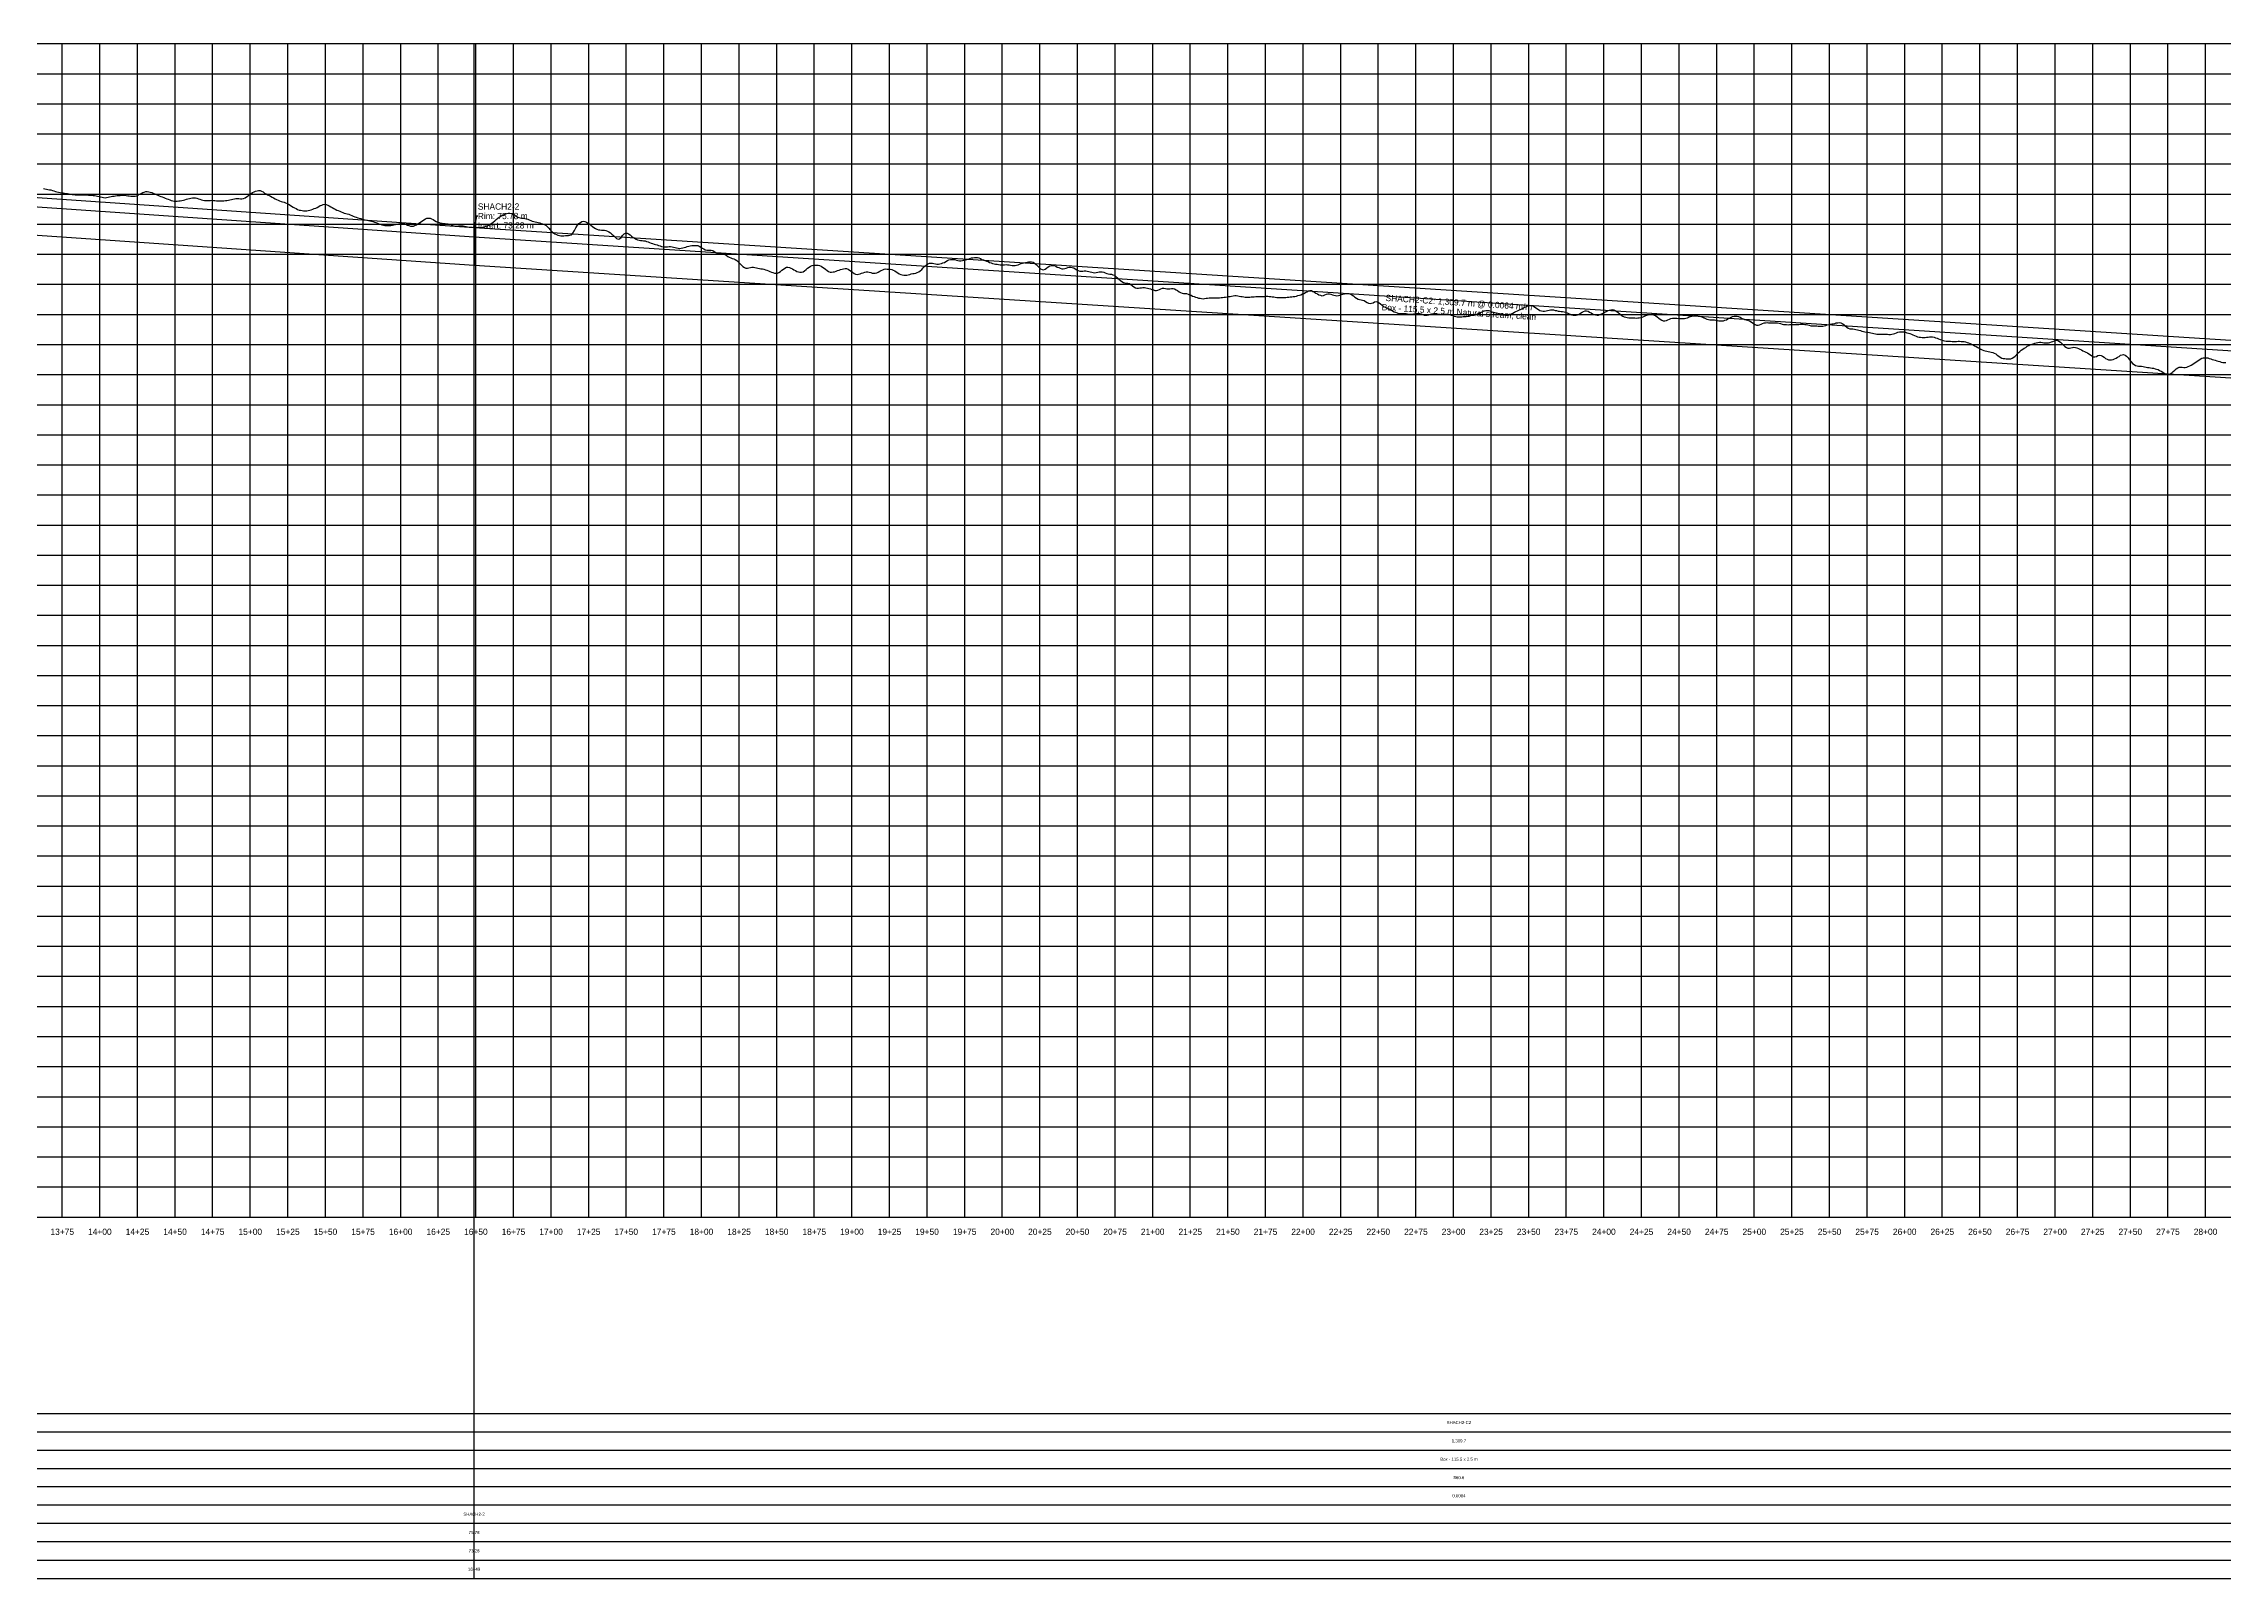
# Model space of a CAD drawing. Extents: x -64 to 11475, y -140 to 887.
# Drawn here: x 1363 to 2813, y -140 to 880 of the extents above; entities that cross this region are included whole.
import ezdxf
from ezdxf.enums import TextEntityAlignment as Align

# ---------------------------------------------------------------- set-up
doc = ezdxf.new("R2010")
doc.units = 0
for name, color, linetype in [('Annotation', 7, 'Continuous'), ('Annotation_Table', 254, 'Continuous'), ('Crown', 7, 'Continuous'), ('Grid', 254, 'Continuous'), ('Grid_Text', 7, 'Continuous'), ('Ground_Elevation', 3, 'Continuous'), ('Hydraulic_Grade', 5, 'Continuous'), ('Invert', 7, 'Continuous'), ('Structure', 7, 'Continuous')]:
    doc.layers.add(name, color=color, linetype=linetype)

msp = doc.modelspace()

# ---------------------------------------------------------------- linework, layer by layer
at = {"layer": 'Annotation', "color": 0}
msp.add_lwpolyline([(1648.8, 757.8), (1648.6, 758.8), (1649.4, 758.6)], close=True, dxfattribs=at)
msp.add_lwpolyline([(1651.3, 765.4), (1650.5, 765.4), (1648.8, 757.8)], dxfattribs=at)
at = {"layer": 'Annotation_Table', "color": 254}
for points in [[(1648.8, -140.2), (1648.8, 880)], [(-25, -30.5), (11450, -30.5)], [(-25, -42.7), (11450, -42.7)], [(-25, -54.9), (11450, -54.9)], [(-25, -67.1), (11450, -67.1)], [(-25, -79.2), (11450, -79.2)], [(-25, -91.4), (11450, -91.4)], [(-25, -103.6), (11450, -103.6)], [(-25, -115.8), (11450, -115.8)], [(-25, -128), (11450, -128)], [(-25, -140.2), (11450, -140.2)]]:
    msp.add_lwpolyline(points, dxfattribs=at)
at = {"layer": 'Crown', "color": 0}
for points in [[(0, 871), (1648.8, 757.8)], [(1648.8, 757.8), (1648.8, 757.8)], [(1648.8, 757.8), (2958.5, 673.7)]]:
    msp.add_lwpolyline(points, dxfattribs=at)
at = {"layer": 'Grid', "color": 254}
for points in [[(-25, 880), (11450, 880)], [(1375, 100), (1375, 880)], [(1400, 100), (1400, 880)], [(1425, 100), (1425, 880)], [(1450, 100), (1450, 880)], [(1475, 100), (1475, 880)], [(1500, 100), (1500, 880)], [(1525, 100), (1525, 880)], [(1550, 100), (1550, 880)], [(1575, 100), (1575, 880)], [(1600, 100), (1600, 880)], [(1625, 100), (1625, 880)], [(1650, 100), (1650, 880)], [(1675, 100), (1675, 880)], [(1700, 100), (1700, 880)], [(1725, 100), (1725, 880)], [(1750, 100), (1750, 880)], [(1775, 100), (1775, 880)], [(1800, 100), (1800, 880)], [(1825, 100), (1825, 880)], [(1850, 100), (1850, 880)], [(1875, 100), (1875, 880)], [(1900, 100), (1900, 880)], [(1925, 100), (1925, 880)], [(1950, 100), (1950, 880)], [(1975, 100), (1975, 880)], [(2000, 100), (2000, 880)], [(2025, 100), (2025, 880)], [(2050, 100), (2050, 880)], [(2075, 100), (2075, 880)], [(2100, 100), (2100, 880)], [(2125, 100), (2125, 880)], [(2150, 100), (2150, 880)], [(2175, 100), (2175, 880)], [(2200, 100), (2200, 880)], [(2225, 100), (2225, 880)], [(2250, 100), (2250, 880)], [(2275, 100), (2275, 880)], [(2300, 100), (2300, 880)], [(2325, 100), (2325, 880)], [(2350, 100), (2350, 880)], [(2375, 100), (2375, 880)], [(2400, 100), (2400, 880)], [(2425, 100), (2425, 880)], [(2450, 100), (2450, 880)], [(2475, 100), (2475, 880)], [(2500, 100), (2500, 880)], [(2525, 100), (2525, 880)], [(2550, 100), (2550, 880)], [(2575, 100), (2575, 880)], [(2600, 100), (2600, 880)], [(2625, 100), (2625, 880)], [(2650, 100), (2650, 880)], [(2675, 100), (2675, 880)], [(2700, 100), (2700, 880)], [(2725, 100), (2725, 880)], [(2750, 100), (2750, 880)], [(2775, 100), (2775, 880)], [(2800, 100), (2800, 880)], [(-25, 860), (11450, 860)], [(-25, 840), (11450, 840)], [(-25, 820), (11450, 820)], [(-25, 800), (11450, 800)], [(-25, 780), (11450, 780)], [(-25, 760), (11450, 760)], [(-25, 740), (11450, 740)], [(-25, 720), (11450, 720)], [(-25, 700), (11450, 700)], [(-25, 680), (11450, 680)], [(-25, 660), (11450, 660)], [(-25, 640), (11450, 640)], [(-25, 620), (11450, 620)], [(-25, 600), (11450, 600)], [(-25, 580), (11450, 580)], [(-25, 560), (11450, 560)], [(-25, 540), (11450, 540)], [(-25, 520), (11450, 520)], [(-25, 500), (11450, 500)], [(-25, 480), (11450, 480)], [(-25, 460), (11450, 460)], [(-25, 440), (11450, 440)], [(-25, 420), (11450, 420)], [(-25, 400), (11450, 400)], [(-25, 380), (11450, 380)], [(-25, 360), (11450, 360)], [(-25, 340), (11450, 340)], [(-25, 320), (11450, 320)], [(-25, 300), (11450, 300)], [(-25, 280), (11450, 280)], [(-25, 260), (11450, 260)], [(-25, 240), (11450, 240)], [(-25, 220), (11450, 220)], [(-25, 200), (11450, 200)], [(-25, 180), (11450, 180)], [(-25, 160), (11450, 160)], [(-25, 140), (11450, 140)], [(-25, 120), (11450, 120)], [(-25, 100), (11450, 100)]]:
    msp.add_lwpolyline(points, dxfattribs=at)
at = {"layer": 'Ground_Elevation', "color": 3}
msp.add_lwpolyline([(1362.5, 783.6), (1363.5, 783.5), (1364.5, 783.3), (1365.5, 783.1), (1366.5, 782.9), (1367.5, 782.7), (1368.5, 782.4), (1369.5, 782.1), (1370.5, 781.8), (1371.5, 781.5), (1372.5, 781.3), (1373.5, 781.1), (1374.5, 780.9), (1375.5, 780.8), (1376.5, 780.6), (1377.5, 780.4), (1378.5, 780.3), (1379.5, 780.1), (1380.5, 779.9), (1381.5, 779.8), (1382.5, 779.6), (1383.5, 779.5), (1384.5, 779.5), (1385.5, 779.5), (1386.5, 779.5), (1387.5, 779.5), (1388.5, 779.5), (1389.5, 779.5), (1390.5, 779.4), (1391.5, 779.4), (1392.5, 779.3), (1393.5, 779.3), (1394.5, 779.2), (1395.5, 779.1), (1396.5, 779), (1397.5, 778.8), (1398.5, 778.6), (1399.5, 778.4), (1400.5, 778.1), (1401.5, 777.9), (1402.5, 777.7), (1403.5, 777.6), (1404.5, 777.7), (1405.5, 777.9), (1406.5, 778.1), (1407.5, 778.3), (1408.5, 778.6), (1409.5, 778.7), (1410.5, 778.9), (1411.5, 779), (1412.5, 779.1), (1413.5, 779.1), (1414.5, 779.2), (1415.5, 779.2), (1416.5, 779.2), (1417.5, 779.1), (1418.5, 778.9), (1419.5, 778.8), (1420.5, 778.6), (1421.5, 778.5), (1422.5, 778.5), (1423.5, 778.6), (1424.5, 778.9), (1425.5, 779.4), (1426.5, 779.9), (1427.5, 780.4), (1428.5, 781), (1429.5, 781.3), (1430.5, 781.6), (1431.5, 781.6), (1432.5, 781.5), (1433.5, 781.3), (1434.5, 781), (1435.5, 780.6), (1436.5, 780.2), (1437.5, 779.7), (1438.5, 779.2), (1439.5, 778.8), (1440.5, 778.4), (1441.5, 778.1), (1442.5, 777.7), (1443.5, 777.3), (1444.5, 776.9), (1445.5, 776.5), (1446.5, 776.1), (1447.5, 775.8), (1448.5, 775.5), (1449.5, 775.3), (1450.5, 775.3), (1451.5, 775.3), (1452.5, 775.4), (1453.5, 775.5), (1454.5, 775.7), (1455.5, 776), (1456.5, 776.2), (1457.5, 776.5), (1458.5, 776.8), (1459.5, 777), (1460.5, 777.3), (1461.5, 777.4), (1462.5, 777.5), (1463.5, 777.4), (1464.5, 777.2), (1465.5, 776.9), (1466.5, 776.5), (1467.5, 776.2), (1468.5, 775.9), (1469.5, 775.7), (1470.5, 775.7), (1471.5, 775.7), (1472.5, 775.8), (1473.5, 775.8), (1474.5, 775.9), (1475.5, 775.8), (1476.5, 775.7), (1477.5, 775.6), (1478.5, 775.5), (1479.5, 775.5), (1480.5, 775.5), (1481.5, 775.5), (1482.5, 775.6), (1483.5, 775.7), (1484.5, 775.8), (1485.5, 776), (1486.5, 776.2), (1487.5, 776.4), (1488.5, 776.6), (1489.5, 776.9), (1490.5, 777), (1491.5, 777.1), (1492.5, 777), (1493.5, 776.9), (1494.5, 776.9), (1495.5, 777.1), (1496.5, 777.5), (1497.5, 778.1), (1498.5, 778.9), (1499.5, 779.7), (1500.5, 780.4), (1501.5, 781), (1502.5, 781.4), (1503.5, 781.9), (1504.5, 782.2), (1505.5, 782.4), (1506.5, 782.3), (1507.5, 781.9), (1508.5, 781.4), (1509.5, 780.7), (1510.5, 780.1), (1511.5, 779.5), (1512.5, 779), (1513.5, 778.5), (1514.5, 778), (1515.5, 777.5), (1516.5, 776.9), (1517.5, 776.4), (1518.5, 775.9), (1519.5, 775.4), (1520.5, 775.1), (1521.5, 774.8), (1522.5, 774.5), (1523.5, 774.2), (1524.5, 773.8), (1525.5, 773.2), (1526.5, 772.6), (1527.5, 771.9), (1528.5, 771.3), (1529.5, 770.8), (1530.5, 770.3), (1531.5, 769.8), (1532.5, 769.4), (1533.5, 769.2), (1534.5, 769), (1535.5, 768.9), (1536.5, 768.9), (1537.5, 768.9), (1538.5, 769.1), (1539.5, 769.3), (1540.5, 769.6), (1541.5, 769.9), (1542.5, 770.3), (1543.5, 770.7), (1544.5, 771.1), (1545.5, 771.7), (1546.5, 772.3), (1547.5, 772.7), (1548.5, 773.1), (1549.5, 773.2), (1550.5, 773), (1551.5, 772.7), (1552.5, 772.2), (1553.5, 771.6), (1554.5, 771), (1555.5, 770.4), (1556.5, 769.9), (1557.5, 769.4), (1558.5, 769), (1559.5, 768.6), (1560.5, 768.1), (1561.5, 767.7), (1562.5, 767.4), (1563.5, 767.1), (1564.5, 766.9), (1565.5, 766.6), (1566.5, 766.2), (1567.5, 765.8), (1568.5, 765.3), (1569.5, 764.9), (1570.5, 764.6), (1571.5, 764.3), (1572.5, 764), (1573.5, 763.7), (1574.5, 763.4), (1575.5, 763.1), (1576.5, 762.8), (1577.5, 762.6), (1578.5, 762.4), (1579.5, 762.2), (1580.5, 762), (1581.5, 761.7), (1582.5, 761.4), (1583.5, 761), (1584.5, 760.6), (1585.5, 760.2), (1586.5, 759.9), (1587.5, 759.6), (1588.5, 759.4), (1589.5, 759.2), (1590.5, 759.1), (1591.5, 759), (1592.5, 759.1), (1593.5, 759.2), (1594.5, 759.3), (1595.5, 759.5), (1596.5, 759.7), (1597.5, 759.9), (1598.5, 760.2), (1599.5, 760.5), (1600.5, 760.6), (1601.5, 760.6), (1602.5, 760.3), (1603.5, 759.9), (1604.5, 759.4), (1605.5, 759), (1606.5, 758.7), (1607.5, 758.6), (1608.5, 758.7), (1609.5, 759), (1610.5, 759.5), (1611.5, 760.1), (1612.5, 760.8), (1613.5, 761.5), (1614.5, 762.2), (1615.5, 762.9), (1616.5, 763.5), (1617.5, 763.9), (1618.5, 764), (1619.5, 763.9), (1620.5, 763.5), (1621.5, 763), (1622.5, 762.4), (1623.5, 761.8), (1624.5, 761.4), (1625.5, 761), (1626.5, 760.7), (1627.5, 760.6), (1628.5, 760.5), (1629.5, 760.4), (1630.5, 760.3), (1631.5, 760.2), (1632.5, 759.9), (1633.5, 759.5), (1634.5, 759.1), (1635.5, 758.8), (1636.5, 758.7), (1637.5, 758.7), (1638.5, 758.8), (1639.5, 758.9), (1640.5, 758.9), (1641.5, 758.8), (1642.5, 758.7), (1643.5, 758.5), (1644.5, 758.3), (1645.5, 758.1), (1646.5, 758), (1647.5, 757.9), (1648.5, 757.8), (1649.5, 757.8), (1650.5, 757.8), (1651.5, 757.7), (1652.5, 757.7), (1653.5, 757.7), (1654.5, 757.9), (1655.5, 758.1), (1656.5, 758.4), (1657.5, 758.8), (1658.5, 759.3), (1659.5, 759.9), (1660.5, 760.6), (1661.5, 761.4), (1662.5, 762.2), (1663.5, 763.1), (1664.5, 763.9), (1665.5, 764.7), (1666.5, 765.4), (1667.5, 765.9), (1668.5, 766.2), (1669.5, 766.6), (1670.5, 767), (1671.5, 767.3), (1672.5, 767.4), (1673.5, 767.1), (1674.5, 766.7), (1675.5, 766.1), (1676.5, 765.5), (1677.5, 764.9), (1678.5, 764.4), (1679.5, 764.1), (1680.5, 764), (1681.5, 763.9), (1682.5, 763.8), (1683.5, 763.6), (1684.5, 763.2), (1685.5, 762.8), (1686.5, 762.4), (1687.5, 762), (1688.5, 761.7), (1689.5, 761.5), (1690.5, 761.3), (1691.5, 761), (1692.5, 760.8), (1693.5, 760.5), (1694.5, 760.2), (1695.5, 759.9), (1696.5, 759.3), (1697.5, 758.5), (1698.5, 757.4), (1699.5, 756.2), (1700.5, 755.2), (1701.5, 754.3), (1702.5, 753.6), (1703.5, 753.1), (1704.5, 752.7), (1705.5, 752.5), (1706.5, 752.3), (1707.5, 752.3), (1708.5, 752.3), (1709.5, 752.4), (1710.5, 752.4), (1711.5, 752.4), (1712.5, 752.6), (1713.5, 753), (1714.5, 754), (1715.5, 755.7), (1716.5, 757.6), (1717.5, 759.3), (1718.5, 760.5), (1719.5, 761.2), (1720.5, 761.8), (1721.5, 761.9), (1722.5, 761.8), (1723.5, 761.3), (1724.5, 760.7), (1725.5, 760.1), (1726.5, 759.3), (1727.5, 758.5), (1728.5, 757.7), (1729.5, 757.1), (1730.5, 756.7), (1731.5, 756.3), (1732.5, 756.2), (1733.5, 756.1), (1734.5, 756), (1735.5, 755.9), (1736.5, 755.7), (1737.5, 755.3), (1738.5, 754.9), (1739.5, 754.2), (1740.5, 753.4), (1741.5, 752.4), (1742.5, 751.4), (1743.5, 750.5), (1744.5, 750.1), (1745.5, 750.3), (1746.5, 751.2), (1747.5, 752.5), (1748.5, 753.5), (1749.5, 754), (1750.5, 753.9), (1751.5, 753.5), (1752.5, 752.8), (1753.5, 752), (1754.5, 751.2), (1755.5, 750.6), (1756.5, 750), (1757.5, 749.6), (1758.5, 749.3), (1759.5, 749.2), (1760.5, 749.1), (1761.5, 748.9), (1762.5, 748.8), (1763.5, 748.5), (1764.5, 748.2), (1765.5, 747.8), (1766.5, 747.4), (1767.5, 747.1), (1768.5, 746.8), (1769.5, 746.5), (1770.5, 746.2), (1771.5, 745.9), (1772.5, 745.5), (1773.5, 745.2), (1774.5, 745), (1775.5, 745), (1776.5, 745), (1777.5, 745), (1778.5, 745.1), (1779.5, 745.1), (1780.5, 745), (1781.5, 744.8), (1782.5, 744.5), (1783.5, 744.2), (1784.5, 744), (1785.5, 743.9), (1786.5, 744), (1787.5, 744.2), (1788.5, 744.4), (1789.5, 744.7), (1790.5, 745.1), (1791.5, 745.4), (1792.5, 745.6), (1793.5, 745.7), (1794.5, 745.8), (1795.5, 745.9), (1796.5, 745.9), (1797.5, 745.8), (1798.5, 745.4), (1799.5, 744.8), (1800.5, 744.1), (1801.5, 743.5), (1802.5, 743), (1803.5, 742.7), (1804.5, 742.7), (1805.5, 742.7), (1806.5, 742.7), (1807.5, 742.4), (1808.5, 741.8), (1809.5, 741.2), (1810.5, 740.8), (1811.5, 740.6), (1812.5, 740.5), (1813.5, 740.4), (1814.5, 740.2), (1815.5, 739.8), (1816.5, 739.3), (1817.5, 738.6), (1818.5, 738), (1819.5, 737.6), (1820.5, 737.2), (1821.5, 736.9), (1822.5, 736.4), (1823.5, 735.8), (1824.5, 734.9), (1825.5, 733.8), (1826.5, 732.7), (1827.5, 731.8), (1828.5, 731.1), (1829.5, 730.7), (1830.5, 730.7), (1831.5, 730.9), (1832.5, 731.1), (1833.5, 731.3), (1834.5, 731.3), (1835.5, 731.2), (1836.5, 731), (1837.5, 730.7), (1838.5, 730.5), (1839.5, 730.3), (1840.5, 730.2), (1841.5, 730), (1842.5, 729.7), (1843.5, 729.3), (1844.5, 728.9), (1845.5, 728.5), (1846.5, 728.1), (1847.5, 727.8), (1848.5, 727.5), (1849.5, 727.4), (1850.5, 727.5), (1851.5, 727.9), (1852.5, 728.5), (1853.5, 729.3), (1854.5, 730.1), (1855.5, 730.8), (1856.5, 731.3), (1857.5, 731.4), (1858.5, 731.2), (1859.5, 730.7), (1860.5, 730.2), (1861.5, 729.6), (1862.5, 729.1), (1863.5, 728.6), (1864.5, 728.2), (1865.5, 728), (1866.5, 728), (1867.5, 728.3), (1868.5, 729), (1869.5, 729.8), (1870.5, 730.7), (1871.5, 731.5), (1872.5, 732.1), (1873.5, 732.5), (1874.5, 732.7), (1875.5, 732.8), (1876.5, 732.8), (1877.5, 732.7), (1878.5, 732.5), (1879.5, 732), (1880.5, 731.5), (1881.5, 730.8), (1882.5, 730), (1883.5, 729.1), (1884.5, 728.5), (1885.5, 728.1), (1886.5, 728.1), (1887.5, 728.2), (1888.5, 728.4), (1889.5, 728.8), (1890.5, 729.2), (1891.5, 729.5), (1892.5, 729.8), (1893.5, 730.1), (1894.5, 730.4), (1895.5, 730.6), (1896.5, 730.5), (1897.5, 730.1), (1898.5, 729.5), (1899.5, 728.8), (1900.5, 728), (1901.5, 727.3), (1902.5, 726.8), (1903.5, 726.6), (1904.5, 726.7), (1905.5, 727), (1906.5, 727.4), (1907.5, 727.7), (1908.5, 728), (1909.5, 728.2), (1910.5, 728.2), (1911.5, 728), (1912.5, 727.8), (1913.5, 727.5), (1914.5, 727.4), (1915.5, 727.5), (1916.5, 727.7), (1917.5, 728.1), (1918.5, 728.7), (1919.5, 729.2), (1920.5, 729.7), (1921.5, 730), (1922.5, 730.2), (1923.5, 730.1), (1924.5, 730.1), (1925.5, 730), (1926.5, 729.9), (1927.5, 729.5), (1928.5, 729), (1929.5, 728.3), (1930.5, 727.6), (1931.5, 727), (1932.5, 726.5), (1933.5, 726.2), (1934.5, 726.1), (1935.5, 726), (1936.5, 726.1), (1937.5, 726.3), (1938.5, 726.6), (1939.5, 726.9), (1940.5, 727.2), (1941.5, 727.3), (1942.5, 727.5), (1943.5, 727.8), (1944.5, 728.3), (1945.5, 729), (1946.5, 729.9), (1947.5, 730.9), (1948.5, 732), (1949.5, 732.9), (1950.5, 733.6), (1951.5, 734), (1952.5, 734.1), (1953.5, 734), (1954.5, 733.8), (1955.5, 733.6), (1956.5, 733.5), (1957.5, 733.5), (1958.5, 733.6), (1959.5, 733.9), (1960.5, 734.2), (1961.5, 734.6), (1962.5, 735.2), (1963.5, 735.8), (1964.5, 736.2), (1965.5, 736.5), (1966.5, 736.6), (1967.5, 736.6), (1968.5, 736.4), (1969.5, 736.1), (1970.5, 735.8), (1971.5, 735.7), (1972.5, 735.7), (1973.5, 735.8), (1974.5, 736.1), (1975.5, 736.3), (1976.5, 736.5), (1977.5, 736.8), (1978.5, 737.1), (1979.5, 737.5), (1980.5, 737.7), (1981.5, 737.9), (1982.5, 737.9), (1983.5, 737.8), (1984.5, 737.5), (1985.5, 737.1), (1986.5, 736.6), (1987.5, 736.2), (1988.5, 735.9), (1989.5, 735.5), (1990.5, 735.1), (1991.5, 734.6), (1992.5, 734.2), (1993.5, 733.9), (1994.5, 733.6), (1995.5, 733.5), (1996.5, 733.4), (1997.5, 733.2), (1998.5, 733), (1999.5, 732.9), (2000.5, 732.9), (2001.5, 733), (2002.5, 733.1), (2003.5, 733), (2004.5, 732.9), (2005.5, 732.7), (2006.5, 732.5), (2007.5, 732.5), (2008.5, 732.6), (2009.5, 732.8), (2010.5, 733), (2011.5, 733.4), (2012.5, 733.8), (2013.5, 734), (2014.5, 734.2), (2015.5, 734.5), (2016.5, 734.7), (2017.5, 734.9), (2018.5, 735), (2019.5, 735), (2020.5, 734.7), (2021.5, 734), (2022.5, 733.2), (2023.5, 732.2), (2024.5, 731.2), (2025.5, 730.4), (2026.5, 729.8), (2027.5, 729.7), (2028.5, 730), (2029.5, 730.7), (2030.5, 731.6), (2031.5, 732.3), (2032.5, 732.6), (2033.5, 732.6), (2034.5, 732.4), (2035.5, 732), (2036.5, 731.5), (2037.5, 731.1), (2038.5, 730.7), (2039.5, 730.4), (2040.5, 730.3), (2041.5, 730.5), (2042.5, 730.8), (2043.5, 731.2), (2044.5, 731.4), (2045.5, 731.4), (2046.5, 731.2), (2047.5, 730.9), (2048.5, 730.3), (2049.5, 729.7), (2050.5, 729.1), (2051.5, 728.8), (2052.5, 728.8), (2053.5, 728.8), (2054.5, 728.9), (2055.5, 728.9), (2056.5, 728.8), (2057.5, 728.6), (2058.5, 728.4), (2059.5, 728.1), (2060.5, 727.8), (2061.5, 727.7), (2062.5, 727.8), (2063.5, 728), (2064.5, 728.2), (2065.5, 728.3), (2066.5, 728.2), (2067.5, 728), (2068.5, 727.6), (2069.5, 727.2), (2070.5, 726.9), (2071.5, 726.8), (2072.5, 726.7), (2073.5, 726.4), (2074.5, 726), (2075.5, 725.3), (2076.5, 724.4), (2077.5, 723.5), (2078.5, 722.6), (2079.5, 721.8), (2080.5, 721.3), (2081.5, 721), (2082.5, 720.8), (2083.5, 720.7), (2084.5, 720.5), (2085.5, 719.9), (2086.5, 719.1), (2087.5, 718.3), (2088.5, 717.7), (2089.5, 717.5), (2090.5, 717.5), (2091.5, 717.6), (2092.5, 717.7), (2093.5, 717.8), (2094.5, 717.8), (2095.5, 717.7), (2096.5, 717.5), (2097.5, 717.3), (2098.5, 716.9), (2099.5, 716.6), (2100.5, 716.3), (2101.5, 716), (2102.5, 716), (2103.5, 716.2), (2104.5, 716.6), (2105.5, 717.1), (2106.5, 717.4), (2107.5, 717.4), (2108.5, 717.2), (2109.5, 717.1), (2110.5, 717), (2111.5, 717), (2112.5, 717.2), (2113.5, 717.2), (2114.5, 716.9), (2115.5, 716.4), (2116.5, 715.8), (2117.5, 715.1), (2118.5, 714.5), (2119.5, 714.1), (2120.5, 713.9), (2121.5, 713.9), (2122.5, 713.8), (2123.5, 713.5), (2124.5, 713.1), (2125.5, 712.7), (2126.5, 712.2), (2127.5, 711.8), (2128.5, 711.5), (2129.5, 711.2), (2130.5, 710.9), (2131.5, 710.7), (2132.5, 710.5), (2133.5, 710.4), (2134.5, 710.5), (2135.5, 710.7), (2136.5, 710.9), (2137.5, 711.1), (2138.5, 711.1), (2139.5, 711.1), (2140.5, 711), (2141.5, 711), (2142.5, 711), (2143.5, 711.1), (2144.5, 711.1), (2145.5, 711.2), (2146.5, 711.3), (2147.5, 711.4), (2148.5, 711.5), (2149.5, 711.7), (2150.5, 711.8), (2151.5, 712), (2152.5, 712.2), (2153.5, 712.4), (2154.5, 712.5), (2155.5, 712.5), (2156.5, 712.4), (2157.5, 712.2), (2158.5, 712), (2159.5, 711.8), (2160.5, 711.7), (2161.5, 711.5), (2162.5, 711.5), (2163.5, 711.5), (2164.5, 711.5), (2165.5, 711.6), (2166.5, 711.6), (2167.5, 711.7), (2168.5, 711.8), (2169.5, 711.8), (2170.5, 711.8), (2171.5, 711.8), (2172.5, 711.9), (2173.5, 711.9), (2174.5, 712), (2175.5, 712.1), (2176.5, 712.1), (2177.5, 712), (2178.5, 711.9), (2179.5, 711.7), (2180.5, 711.7), (2181.5, 711.4), (2182.5, 711.2), (2183.5, 711.2), (2184.5, 711.2), (2185.5, 711.2), (2186.5, 711.2), (2187.5, 711.2), (2188.5, 711.3), (2189.5, 711.4), (2190.5, 711.5), (2191.5, 711.6), (2192.5, 711.7), (2193.5, 711.8), (2194.5, 712), (2195.5, 712.2), (2196.5, 712.5), (2197.5, 712.8), (2198.5, 713.1), (2199.5, 713.6), (2200.5, 714), (2201.5, 714.5), (2202.5, 715.1), (2203.5, 715.6), (2204.5, 715.9), (2205.5, 715.8), (2206.5, 715.3), (2207.5, 714.8), (2208.5, 714.2), (2209.5, 713.6), (2210.5, 713.1), (2211.5, 712.7), (2212.5, 712.4), (2213.5, 712.6), (2214.5, 713), (2215.5, 713.5), (2216.5, 713.6), (2217.5, 713.6), (2218.5, 713.4), (2219.5, 713), (2220.5, 712.8), (2221.5, 712.5), (2222.5, 712.4), (2223.5, 712.5), (2224.5, 712.8), (2225.5, 713.2), (2226.5, 713.5), (2227.5, 713.7), (2228.5, 713.8), (2229.5, 713.9), (2230.5, 713.9), (2231.5, 713.5), (2232.5, 713), (2233.5, 712.3), (2234.5, 711.5), (2235.5, 710.8), (2236.5, 710.2), (2237.5, 709.9), (2238.5, 709.7), (2239.5, 709.5), (2240.5, 709.2), (2241.5, 708.6), (2242.5, 708), (2243.5, 707.5), (2244.5, 707.3), (2245.5, 707.4), (2246.5, 707.8), (2247.5, 708.3), (2248.5, 708.5), (2249.5, 708.4), (2250.5, 707.8), (2251.5, 707), (2252.5, 706.1), (2253.5, 705.3), (2254.5, 704.8), (2255.5, 704.4), (2256.5, 704), (2257.5, 703.5), (2258.5, 703), (2259.5, 702.4), (2260.5, 701.8), (2261.5, 701.4), (2262.5, 701), (2263.5, 700.7), (2264.5, 700.6), (2265.5, 700.5), (2266.5, 700.6), (2267.5, 700.6), (2268.5, 700.5), (2269.5, 700.3), (2270.5, 700.2), (2271.5, 700.1), (2272.5, 700.2), (2273.5, 700.3), (2274.5, 700.5), (2275.5, 700.7), (2276.5, 700.8), (2277.5, 700.6), (2278.5, 700.3), (2279.5, 699.9), (2280.5, 699.6), (2281.5, 699.5), (2282.5, 699.6), (2283.5, 699.7), (2284.5, 700), (2285.5, 700.3), (2286.5, 700.5), (2287.5, 700.4), (2288.5, 700.3), (2289.5, 700.1), (2290.5, 700), (2291.5, 700), (2292.5, 700.1), (2293.5, 700.2), (2294.5, 700.2), (2295.5, 700.2), (2296.5, 700.1), (2297.5, 699.9), (2298.5, 699.6), (2299.5, 699.2), (2300.5, 698.9), (2301.5, 698.6), (2302.5, 698.4), (2303.5, 698.3), (2304.5, 698.3), (2305.5, 698.4), (2306.5, 698.5), (2307.5, 698.6), (2308.5, 698.7), (2309.5, 698.8), (2310.5, 698.9), (2311.5, 699.2), (2312.5, 699.4), (2313.5, 699.6), (2314.5, 699.8), (2315.5, 700.1), (2316.5, 700.5), (2317.5, 701), (2318.5, 701.5), (2319.5, 702), (2320.5, 702.4), (2321.5, 702.6), (2322.5, 702.7), (2323.5, 702.5), (2324.5, 702.2), (2325.5, 701.7), (2326.5, 701.4), (2327.5, 701.2), (2328.5, 701), (2329.5, 700.9), (2330.5, 700.7), (2331.5, 700.4), (2332.5, 700.1), (2333.5, 699.8), (2334.5, 699.6), (2335.5, 699.5), (2336.5, 699.6), (2337.5, 699.9), (2338.5, 700.4), (2339.5, 700.9), (2340.5, 701.4), (2341.5, 701.9), (2342.5, 702.4), (2343.5, 702.8), (2344.5, 703.2), (2345.5, 703.7), (2346.5, 704.3), (2347.5, 704.8), (2348.5, 705.3), (2349.5, 705.7), (2350.5, 706), (2351.5, 706), (2352.5, 705.8), (2353.5, 705.3), (2354.5, 704.6), (2355.5, 703.9), (2356.5, 703.2), (2357.5, 702.7), (2358.5, 702.3), (2359.5, 702.2), (2360.5, 702.2), (2361.5, 702.4), (2362.5, 702.7), (2363.5, 702.9), (2364.5, 703.1), (2365.5, 703.1), (2366.5, 703), (2367.5, 702.7), (2368.5, 702.5), (2369.5, 702.2), (2370.5, 702.1), (2371.5, 702), (2372.5, 701.9), (2373.5, 701.7), (2374.5, 701.4), (2375.5, 701), (2376.5, 700.6), (2377.5, 700.2), (2378.5, 699.8), (2379.5, 699.6), (2380.5, 699.4), (2381.5, 699.5), (2382.5, 699.7), (2383.5, 700.2), (2384.5, 700.8), (2385.5, 701.5), (2386.5, 702), (2387.5, 702.3), (2388.5, 702.4), (2389.5, 702.1), (2390.5, 701.6), (2391.5, 701), (2392.5, 700.4), (2393.5, 700), (2394.5, 699.7), (2395.5, 699.5), (2396.5, 699.6), (2397.5, 699.9), (2398.5, 700.3), (2399.5, 700.8), (2400.5, 701.4), (2401.5, 701.9), (2402.5, 702.5), (2403.5, 702.9), (2404.5, 703.1), (2405.5, 703.2), (2406.5, 703), (2407.5, 702.6), (2408.5, 702), (2409.5, 701.2), (2410.5, 700.4), (2411.5, 699.6), (2412.5, 698.9), (2413.5, 698.4), (2414.5, 698.1), (2415.5, 697.9), (2416.5, 697.8), (2417.5, 697.7), (2418.5, 697.7), (2419.5, 697.7), (2420.5, 697.7), (2421.5, 697.6), (2422.5, 697.7), (2423.5, 697.8), (2424.5, 698), (2425.5, 698.2), (2426.5, 698.6), (2427.5, 699), (2428.5, 699.4), (2429.5, 699.7), (2430.5, 700), (2431.5, 700.1), (2432.5, 700), (2433.5, 699.6), (2434.5, 699.1), (2435.5, 698.4), (2436.5, 697.6), (2437.5, 696.8), (2438.5, 696.1), (2439.5, 695.8), (2440.5, 695.7), (2441.5, 696), (2442.5, 696.4), (2443.5, 696.8), (2444.5, 697.2), (2445.5, 697.5), (2446.5, 697.5), (2447.5, 697.5), (2448.5, 697.4), (2449.5, 697.3), (2450.5, 697.3), (2451.5, 697.2), (2452.5, 697.2), (2453.5, 697.3), (2454.5, 697.5), (2455.5, 697.8), (2456.5, 698.1), (2457.5, 698.5), (2458.5, 698.8), (2459.5, 699), (2460.5, 699.1), (2461.5, 699.2), (2462.5, 699.1), (2463.5, 698.8), (2464.5, 698.6), (2465.5, 698.2), (2466.5, 697.8), (2467.5, 697.3), (2468.5, 696.9), (2469.5, 696.6), (2470.5, 696.5), (2471.5, 696.4), (2472.5, 696.4), (2473.5, 696.3), (2474.5, 696.1), (2475.5, 696), (2476.5, 695.8), (2477.5, 695.7), (2478.5, 695.7), (2479.5, 695.8), (2480.5, 696.1), (2481.5, 696.5), (2482.5, 697.1), (2483.5, 697.6), (2484.5, 698.2), (2485.5, 698.6), (2486.5, 698.9), (2487.5, 698.9), (2488.5, 698.8), (2489.5, 698.6), (2490.5, 698.1), (2491.5, 697.6), (2492.5, 697.1), (2493.5, 696.7), (2494.5, 696.4), (2495.5, 696.1), (2496.5, 695.8), (2497.5, 695.3), (2498.5, 694.7), (2499.5, 694), (2500.5, 693.3), (2501.5, 692.8), (2502.5, 692.8), (2503.5, 693), (2504.5, 693.5), (2505.5, 693.9), (2506.5, 694.3), (2507.5, 694.5), (2508.5, 694.6), (2509.5, 694.5), (2510.5, 694.5), (2511.5, 694.4), (2512.5, 694.4), (2513.5, 694.4), (2514.5, 694.4), (2515.5, 694.3), (2516.5, 694.2), (2517.5, 693.9), (2518.5, 693.6), (2519.5, 693.4), (2520.5, 693.3), (2521.5, 693.2), (2522.5, 693.1), (2523.5, 693.2), (2524.5, 693.2), (2525.5, 693.2), (2526.5, 693.2), (2527.5, 693.3), (2528.5, 693.3), (2529.5, 693.4), (2530.5, 693.5), (2531.5, 693.6), (2532.5, 693.5), (2533.5, 693.4), (2534.5, 693.2), (2535.5, 693), (2536.5, 692.8), (2537.5, 692.5), (2538.5, 692.4), (2539.5, 692.3), (2540.5, 692.3), (2541.5, 692.3), (2542.5, 692.2), (2543.5, 692.2), (2544.5, 692.2), (2545.5, 692.2), (2546.5, 692.4), (2547.5, 692.6), (2548.5, 693), (2549.5, 693.3), (2550.5, 693.6), (2551.5, 693.7), (2552.5, 693.8), (2553.5, 694), (2554.5, 694.3), (2555.5, 694.5), (2556.5, 694.6), (2557.5, 694.4), (2558.5, 693.9), (2559.5, 693.3), (2560.5, 692.5), (2561.5, 691.6), (2562.5, 690.9), (2563.5, 690.5), (2564.5, 690.4), (2565.5, 690.3), (2566.5, 690.2), (2567.5, 690), (2568.5, 689.8), (2569.5, 689.5), (2570.5, 689.2), (2571.5, 688.9), (2572.5, 688.6), (2573.5, 688.4), (2574.5, 688.3), (2575.5, 688.2), (2576.5, 688), (2577.5, 687.7), (2578.5, 687.5), (2579.5, 687.2), (2580.5, 687), (2581.5, 686.9), (2582.5, 686.8), (2583.5, 686.8), (2584.5, 686.8), (2585.5, 686.9), (2586.5, 686.9), (2587.5, 686.9), (2588.5, 686.8), (2589.5, 686.7), (2590.5, 686.7), (2591.5, 686.8), (2592.5, 687), (2593.5, 687.4), (2594.5, 687.8), (2595.5, 688.2), (2596.5, 688.4), (2597.5, 688.5), (2598.5, 688.5), (2599.5, 688.4), (2600.5, 688.1), (2601.5, 687.8), (2602.5, 687.5), (2603.5, 687.2), (2604.5, 686.8), (2605.5, 686.4), (2606.5, 685.9), (2607.5, 685.5), (2608.5, 685.2), (2609.5, 684.9), (2610.5, 684.8), (2611.5, 684.7), (2612.5, 684.7), (2613.5, 684.7), (2614.5, 684.8), (2615.5, 684.9), (2616.5, 685.1), (2617.5, 685.2), (2618.5, 685.1), (2619.5, 684.8), (2620.5, 684.5), (2621.5, 684.2), (2622.5, 683.8), (2623.5, 683.4), (2624.5, 683), (2625.5, 682.7), (2626.5, 682.5), (2627.5, 682.3), (2628.5, 682.3), (2629.5, 682.3), (2630.5, 682.2), (2631.5, 682.1), (2632.5, 682), (2633.5, 682.1), (2634.5, 682.1), (2635.5, 682.2), (2636.5, 682.2), (2637.5, 682.1), (2638.5, 682.1), (2639.5, 682), (2640.5, 681.7), (2641.5, 681.4), (2642.5, 681), (2643.5, 680.6), (2644.5, 680.2), (2645.5, 679.7), (2646.5, 679.2), (2647.5, 678.6), (2648.5, 678.1), (2649.5, 677.5), (2650.5, 677), (2651.5, 676.5), (2652.5, 676.1), (2653.5, 675.7), (2654.5, 675.5), (2655.5, 675.3), (2656.5, 675.1), (2657.5, 675), (2658.5, 674.7), (2659.5, 674.3), (2660.5, 673.8), (2661.5, 673), (2662.5, 672.2), (2663.5, 671.5), (2664.5, 671), (2665.5, 670.7), (2666.5, 670.6), (2667.5, 670.5), (2668.5, 670.4), (2669.5, 670.4), (2670.5, 670.5), (2671.5, 670.9), (2672.5, 671.5), (2673.5, 672.3), (2674.5, 673.3), (2675.5, 674.4), (2676.5, 675.4), (2677.5, 676.3), (2678.5, 676.9), (2679.5, 677.5), (2680.5, 678.1), (2681.5, 678.8), (2682.5, 679.4), (2683.5, 679.9), (2684.5, 680.2), (2685.5, 680.4), (2686.5, 680.8), (2687.5, 681.1), (2688.5, 681.4), (2689.5, 681.6), (2690.5, 681.6), (2691.5, 681.4), (2692.5, 681.1), (2693.5, 681), (2694.5, 681), (2695.5, 681.1), (2696.5, 681.4), (2697.5, 681.7), (2698.5, 682.1), (2699.5, 682.5), (2700.5, 682.8), (2701.5, 682.7), (2702.5, 682.3), (2703.5, 681.5), (2704.5, 680.6), (2705.5, 679.6), (2706.5, 678.7), (2707.5, 678), (2708.5, 677.6), (2709.5, 677.5), (2710.5, 677.7), (2711.5, 678), (2712.5, 678.2), (2713.5, 678), (2714.5, 677.7), (2715.5, 677.3), (2716.5, 676.9), (2717.5, 676.4), (2718.5, 675.8), (2719.5, 675.3), (2720.5, 674.9), (2721.5, 674.5), (2722.5, 673.9), (2723.5, 673.1), (2724.5, 672.4), (2725.5, 671.9), (2726.5, 671.8), (2727.5, 672.1), (2728.5, 672.6), (2729.5, 672.8), (2730.5, 672.7), (2731.5, 672.2), (2732.5, 671.5), (2733.5, 670.8), (2734.5, 670.2), (2735.5, 669.8), (2736.5, 669.7), (2737.5, 669.8), (2738.5, 670), (2739.5, 670.4), (2740.5, 670.9), (2741.5, 671.5), (2742.5, 672.1), (2743.5, 672.8), (2744.5, 673.2), (2745.5, 673.3), (2746.5, 673), (2747.5, 672.3), (2748.5, 671.2), (2749.5, 669.8), (2750.5, 668.5), (2751.5, 667.4), (2752.5, 666.6), (2753.5, 666.1), (2754.5, 665.8), (2755.5, 665.6), (2756.5, 665.5), (2757.5, 665.5), (2758.5, 665.3), (2759.5, 665.2), (2760.5, 665), (2761.5, 664.8), (2762.5, 664.6), (2763.5, 664.5), (2764.5, 664.3), (2765.5, 664.2), (2766.5, 663.9), (2767.5, 663.7), (2768.5, 663.3), (2769.5, 662.8), (2770.5, 662.2), (2771.5, 661.6), (2772.5, 661), (2773.5, 660.5), (2774.5, 660.2), (2775.5, 660.2), (2776.5, 660.6), (2777.5, 661.2), (2778.5, 662.1), (2779.5, 663), (2780.5, 663.8), (2781.5, 664.5), (2782.5, 664.9), (2783.5, 665), (2784.5, 665), (2785.5, 664.8), (2786.5, 664.8), (2787.5, 664.9), (2788.5, 665.3), (2789.5, 665.8), (2790.5, 666.3), (2791.5, 666.9), (2792.5, 667.5), (2793.5, 668.2), (2794.5, 668.9), (2795.5, 669.6), (2796.5, 670.3), (2797.5, 670.9), (2798.5, 671.1), (2799.5, 671.2), (2800.5, 671.2), (2801.5, 671.1), (2802.5, 670.8), (2803.5, 670.5), (2804.5, 670.1), (2805.5, 669.8), (2806.5, 669.5), (2807.5, 669.2), (2808.5, 668.9), (2809.5, 668.6), (2810.5, 668.2), (2811.5, 668), (2812.5, 668), (2813.5, 668.1)], dxfattribs=at)
at = {"layer": 'Hydraulic_Grade', "color": 5}
for points in [[(0, 864.7), (1648.8, 751.5)], [(1648.8, 751.5), (1648.8, 751.5)], [(1648.8, 751.5), (2958.5, 666.6)]]:
    msp.add_lwpolyline(points, dxfattribs=at)
at = {"layer": 'Invert', "color": 0}
for points in [[(0, 846), (1648.8, 732.8)], [(1648.8, 732.8), (1648.8, 732.8)], [(1648.8, 732.8), (2958.5, 648.7)]]:
    msp.add_lwpolyline(points, dxfattribs=at)
at = {"layer": 'Structure', "color": 0}
msp.add_lwpolyline([(1648.8, 757.8), (1648.8, 732.8)], dxfattribs=at)
msp.add_lwpolyline([(1648.8, 757.8), (1648.8, 732.8)], dxfattribs=at)

# ---------------------------------------------------------------- texts
at = {"layer": 'Annotation', "color": 0}
for s, height, p in [('SHACH2-2', 4.17, (1651.3, 771.7)), ('Rim: 75.78 m', 4.167, (1651.3, 765.4)), ('Invert: 73.28 m', 4.167, (1651.3, 759.2))]:
    msp.add_text(s, height=height, dxfattribs=at).set_placement(p, align=Align.MIDDLE_LEFT)
for s, p in [('SHACH2-C2: 1,309.7 m @ 0.0064 m/m', (2303.6, 707.9)), ('Box - 115.5 x 2.5 m Natural stream, clean', (2303.6, 701.6))]:
    msp.add_text(s, height=4.167, rotation=356.3284, dxfattribs=at).set_placement(p, align=Align.MIDDLE_CENTER)
at = {"layer": 'Annotation_Table', "color": 0}
for s, height, p in [('SHACH2-C2', 2.08, (2303.6, -36.6)), ('1,309.7', 2.08, (2303.6, -48.8)), ('Box - 115.5 x 2.5 m', 2.083, (2303.6, -61)), ('860.6', 2.08, (2303.6, -73.2)), ('0.0064', 2.08, (2303.6, -85.3)), ('SHACH2-2', 2.08, (1648.8, -97.5)), ('75.78', 2.08, (1648.8, -109.7)), ('73.28', 2.08, (1648.8, -121.9)), ('16+49', 2.08, (1648.8, -134.1))]:
    msp.add_text(s, height=height, dxfattribs=at).set_placement(p, align=Align.MIDDLE_CENTER)
at = {"layer": 'Grid_Text', "color": 0}
for s, p in [('13+75', (1375, 92.3)), ('14+00', (1400, 92.3)), ('14+25', (1425, 92.3)), ('14+50', (1450, 92.3)), ('14+75', (1475, 92.3)), ('15+00', (1500, 92.3)), ('15+25', (1525, 92.3)), ('15+50', (1550, 92.3)), ('15+75', (1575, 92.3)), ('16+00', (1600, 92.3)), ('16+25', (1625, 92.3)), ('16+50', (1650, 92.3)), ('16+75', (1675, 92.3)), ('17+00', (1700, 92.3)), ('17+25', (1725, 92.3)), ('17+50', (1750, 92.3)), ('17+75', (1775, 92.3)), ('18+00', (1800, 92.3)), ('18+25', (1825, 92.3)), ('18+50', (1850, 92.3)), ('18+75', (1875, 92.3)), ('19+00', (1900, 92.3)), ('19+25', (1925, 92.3)), ('19+50', (1950, 92.3)), ('19+75', (1975, 92.3)), ('20+00', (2000, 92.3)), ('20+25', (2025, 92.3)), ('20+50', (2050, 92.3)), ('20+75', (2075, 92.3)), ('21+00', (2100, 92.3)), ('21+25', (2125, 92.3)), ('21+50', (2150, 92.3)), ('21+75', (2175, 92.3)), ('22+00', (2200, 92.3)), ('22+25', (2225, 92.3)), ('22+50', (2250, 92.3)), ('22+75', (2275, 92.3)), ('23+00', (2300, 92.3)), ('23+25', (2325, 92.3)), ('23+50', (2350, 92.3)), ('23+75', (2375, 92.3)), ('24+00', (2400, 92.3)), ('24+25', (2425, 92.3)), ('24+50', (2450, 92.3)), ('24+75', (2475, 92.3)), ('25+00', (2500, 92.3)), ('25+25', (2525, 92.3)), ('25+50', (2550, 92.3)), ('25+75', (2575, 92.3)), ('26+00', (2600, 92.3)), ('26+25', (2625, 92.3)), ('26+50', (2650, 92.3)), ('26+75', (2675, 92.3)), ('27+00', (2700, 92.3)), ('27+25', (2725, 92.3)), ('27+50', (2750, 92.3)), ('27+75', (2775, 92.3)), ('28+00', (2800, 92.3))]:
    msp.add_text(s, height=4.17, dxfattribs=at).set_placement(p, align=Align.TOP_CENTER)

doc.saveas('drawing.dxf')
